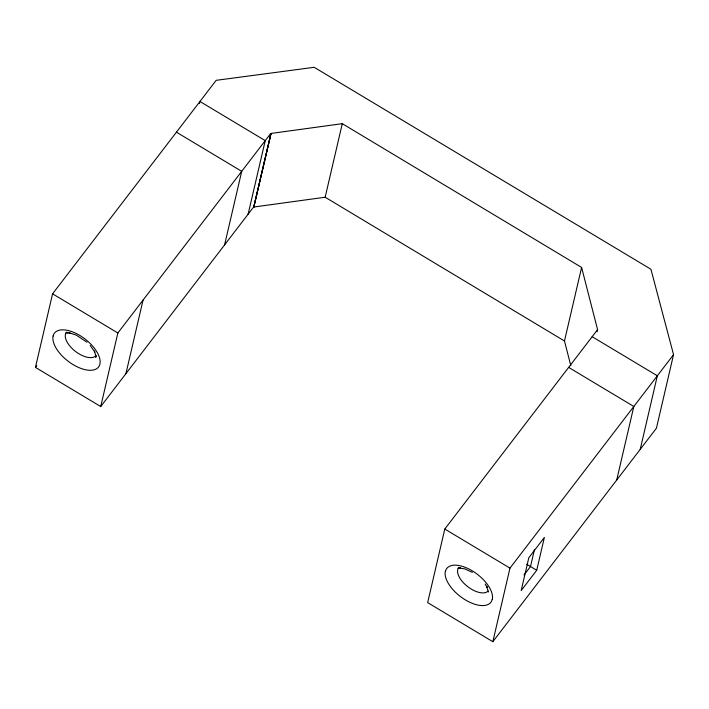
<?xml version="1.0" encoding="UTF-8"?>
<svg xmlns="http://www.w3.org/2000/svg" width="709" height="709" viewBox="0 0 709 709"><rect width="100%" height="100%" fill="white"/><g stroke="black" fill="none" stroke-linecap="round" stroke-linejoin="round"><path stroke-width="1.06" d="M95.733 357.566L95.883 355.298M253.538 207.117L100.731 406.541L35.45 367.395L52.572 293.827L216.156 80.33L314.184 67.302L650.924 269.252L673.55 354.633L656.428 428.201L492.844 641.698L427.669 602.615L444.791 529.047L597.59 329.623L581.602 267.435L342.287 123.667L271.042 133.443L253.742 207.241L270.865 133.673M100.731 406.541L117.854 332.982L270.661 133.549M125.918 373.67L143.041 300.111M199.451 103.611L199.947 101.476L265.237 140.63L248.115 214.198M224.593 244.889L241.716 171.321L176.426 132.175M253.742 207.241L271.042 133.443M253.928 207.01L325.165 197.226L342.287 123.667M492.844 641.698L509.966 568.131L673.55 354.633M570.825 365.658L564.479 341.002L581.602 267.435M534.444 549.608L530.509 566.544L524.022 574.999M536.722 570.266L544.361 537.449L528.808 557.753L521.168 590.57L536.722 570.266L526.734 564.284M597.093 331.75L597.59 329.623M616.706 480.046L633.828 406.479L568.653 367.395M640.227 449.346L657.34 375.788L592.166 336.695M35.45 367.395L36.797 365.631M65.76 332.946L68.348 332.592L67 332.725L70.058 332.973L68.924 332.743L76.28 335.118L86.977 342.234M458.041 568.21L460.628 567.847L459.281 567.989L464.794 568.893L472.371 572.402M52.572 293.827L117.854 332.982M444.791 529.047L509.966 568.131M325.165 197.226L564.479 341.002M90.203 345.443L94.855 352.063L94.368 351.079L96.123 356.742M485.169 584.074L487.136 587.318L486.649 586.334L488.404 591.997M488.129 591.058A18.815 9.447 37.5 0 1 466.974 586.077A18.815 9.447 37.5 0 1 458.936 567.386M445.447 571.357A27.837 13.967 37.5 0 1 472.238 570.825A27.837 13.967 37.5 0 1 492.312 599.415M492.188 599.389A27.837 13.967 37.5 0 1 465.405 599.92A27.837 13.967 37.5 0 1 445.323 571.33M95.839 355.803A18.815 9.447 37.5 0 1 74.684 350.813A18.815 9.447 37.5 0 1 66.655 332.122M53.113 336.039A27.837 13.967 37.5 0 0 73.151 364.648A27.837 13.967 37.5 0 0 99.907 364.134A27.837 13.967 37.5 0 0 79.887 335.49A27.837 13.967 37.5 0 0 53.113 336.039"/></g></svg>
